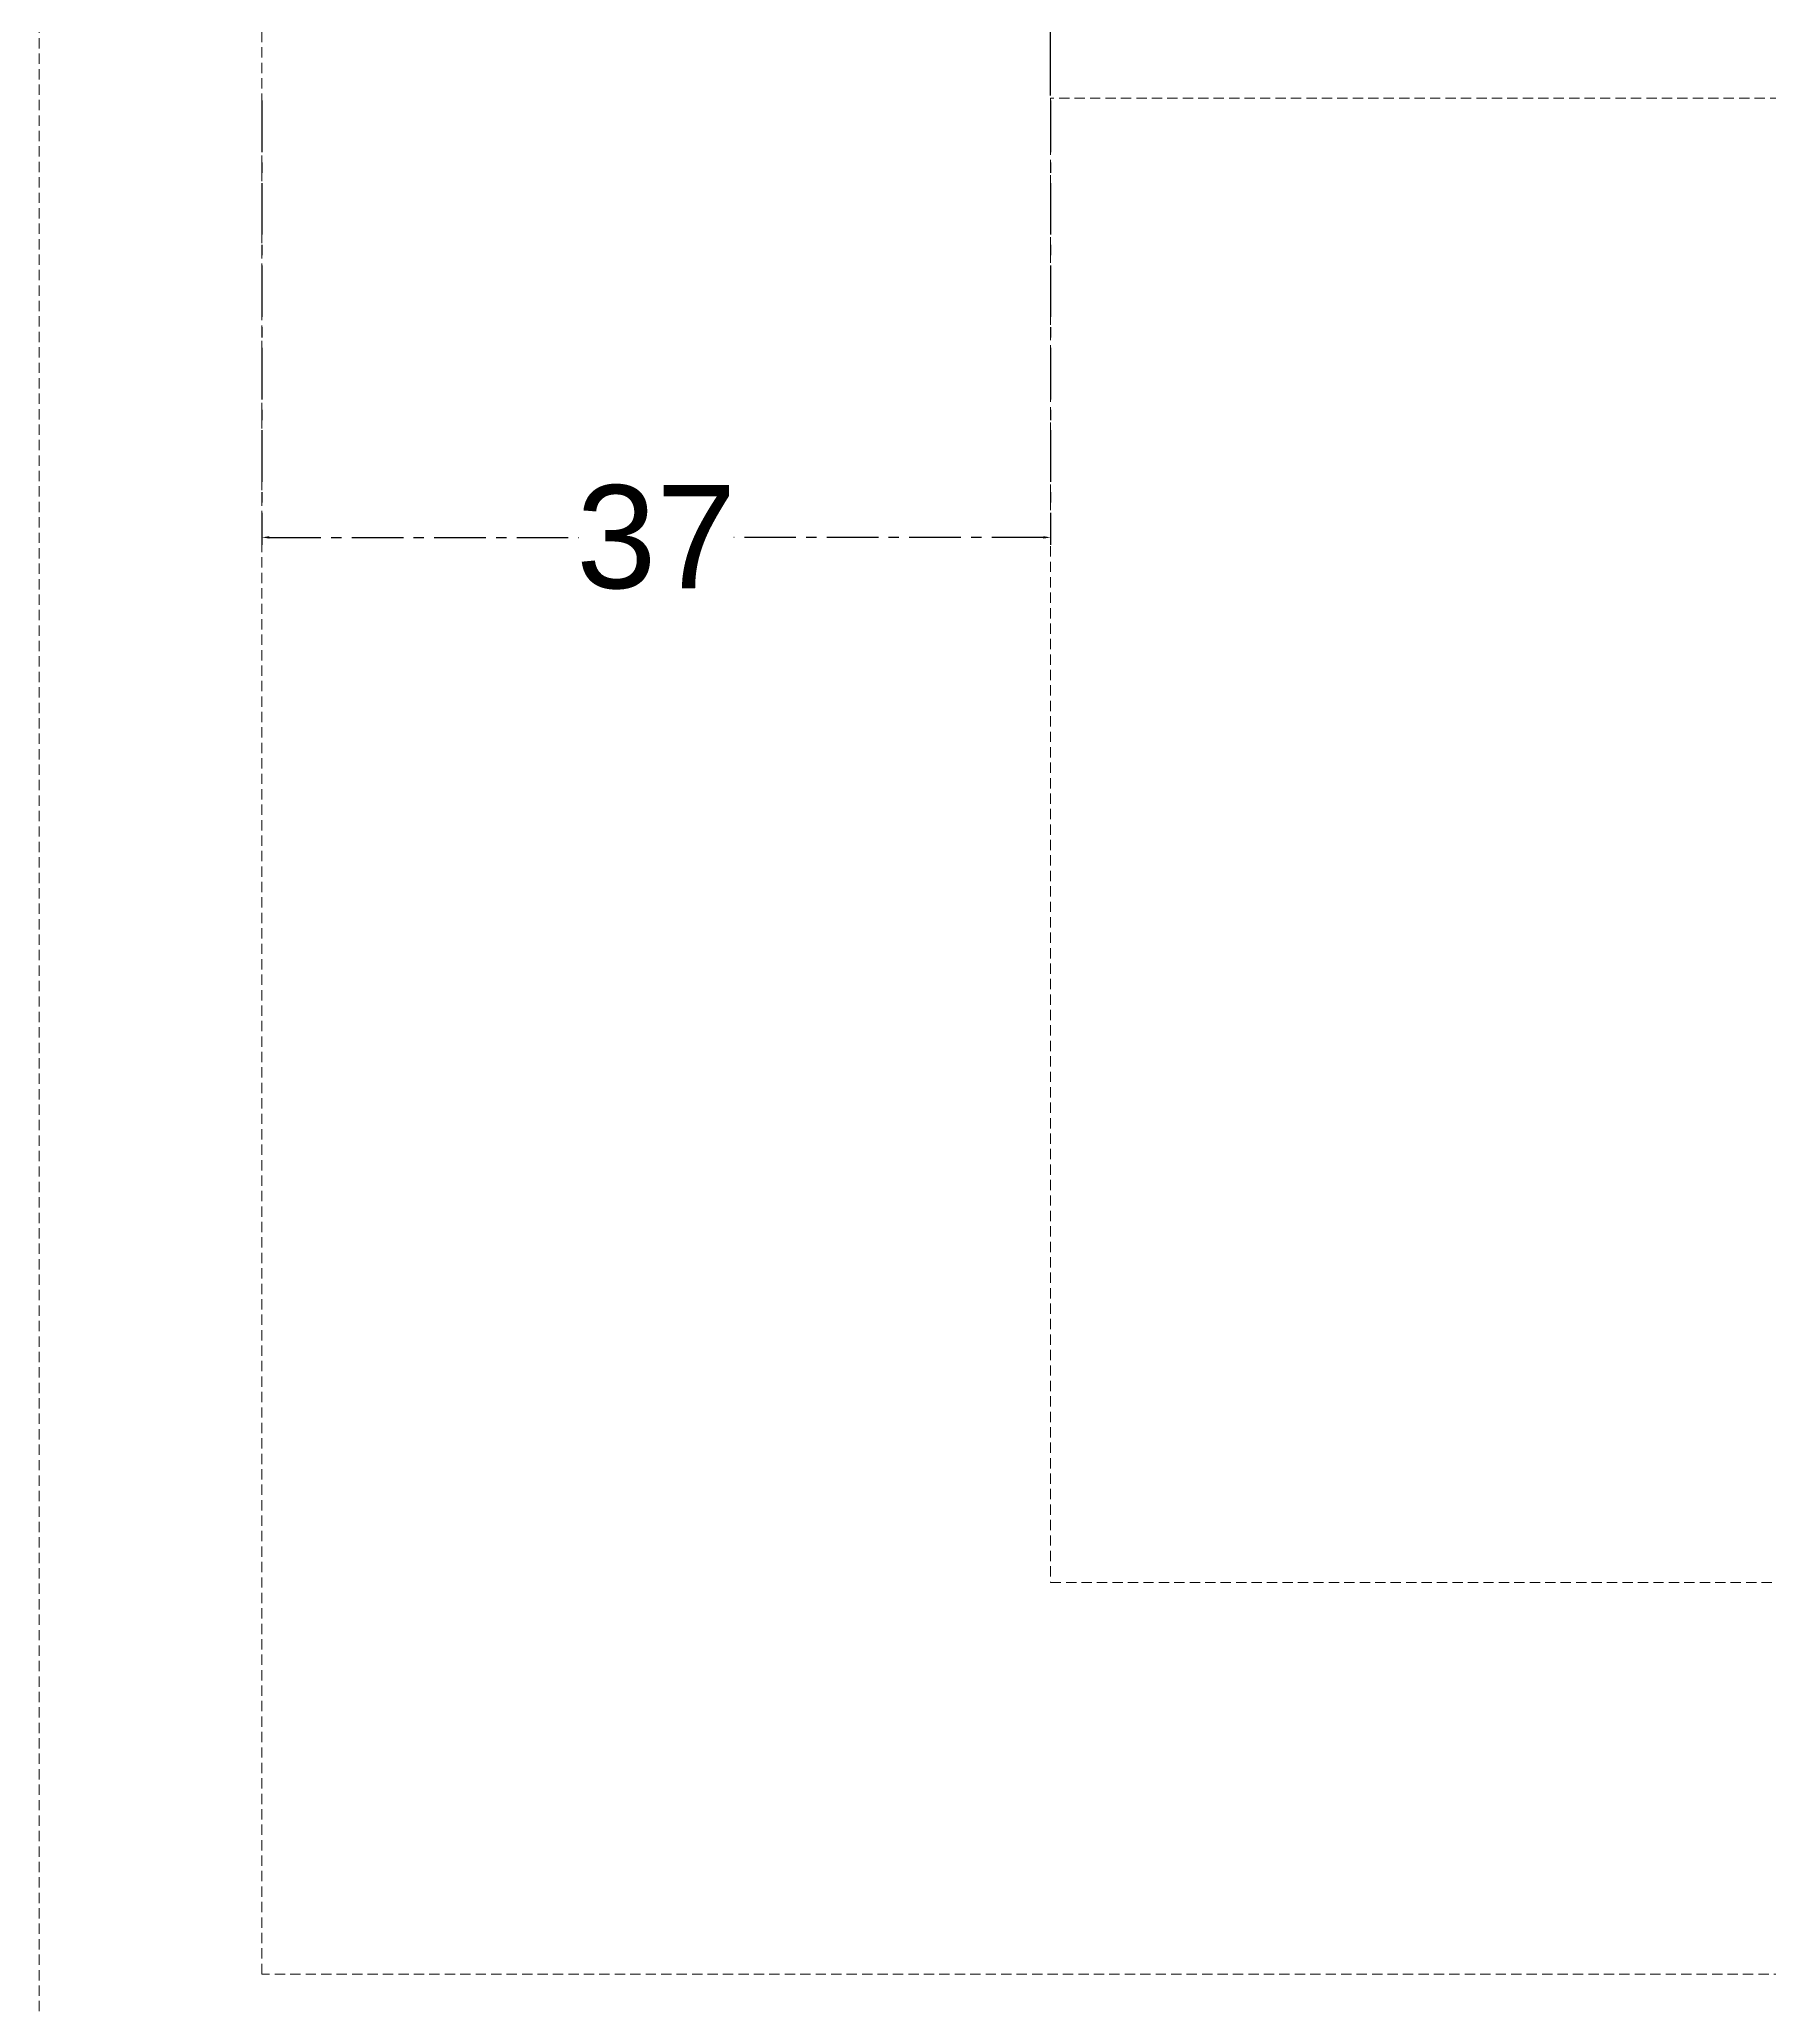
# Paper-space layout 'Layout1' of a CAD drawing. Header units: millimetres. Extents: x 4 to 399, y 35 to 188.
# Drawn here: x 8.89 to 50.86, y 64.06 to 111.75 of the extents above; entities that cross this region are included whole.
import ezdxf

# ---------------------------------------------------------------- set-up
doc = ezdxf.new("R2010")
doc.units = ezdxf.units.MM
doc.header["$MEASUREMENT"] = 0
doc.linetypes.add('CENTER', pattern=[2, 1.25, -0.25, 0.25, -0.25])
doc.linetypes.add('DASHED2', pattern=[0.375, 0.25, -0.125])
doc.layers.add('Aux_extension', color=220, linetype='DASHED2', lineweight=15)
doc.layers.add('Linea discontinua', color=230, linetype='CENTER', lineweight=25)
doc.layers.add('Cajetin', color=2, linetype='Continuous')
doc.styles.get("Standard").update_dxf_attribs({"font": 'arial.ttf', "height": 2.5})
doc.dimstyles.get("Standard").update_dxf_attribs({"dimtxt": 0.18, "dimasz": 0.18, "dimexe": 0.18, "dimexo": 0.0625, "dimgap": 0.09, "dimtad": 0, "dimtih": 1, "dimtoh": 1, "dimdec": 4, "dimzin": 0, "dimdsep": 46, "dimtxsty": 'Standard', "dimcen": 0.09, "dimadec": 0, "dimazin": 0, "dimtfac": 1, "dimtdec": 4, "dimtofl": 0, "dimtmove": 0, "dimatfit": 3, "dimfxl": 1, "dimtolj": 1, "dimtzin": 0, "dimarcsym": 0})

# ---------------------------------------------------------------- blocks, each defined once
blk = doc.blocks.new('*D21')
at = {"layer": 'Defpoints', "color": 0, "transparency": 16777216}
for p in [(14.297, 110.325), (33.433, 110.325), (14.297, 99.664)]:
    blk.add_point(p, dxfattribs=at)
at = {"layer": 'Linea discontinua', "color": 0, "lineweight": -2, "transparency": 16777216}
for p, q in [((14.297, 110.262), (14.297, 99.484)), ((33.433, 110.262), (33.433, 99.484)), ((14.477, 99.664), (21.985, 99.664)), ((33.253, 99.664), (25.745, 99.664))]:
    blk.add_line(p, q, dxfattribs=at)
at = {"layer": 'Linea discontinua', "color": 0, "transparency": 16777216}
for points in [[(14.477, 99.694), (14.477, 99.634), (14.297, 99.664)], [(33.253, 99.694), (33.253, 99.634), (33.433, 99.664)]]:
    blk.add_solid(points, dxfattribs=at)
at = {"layer": 'Linea discontinua', "color": 0, "transparency": 16777216, "insert": (23.865, 99.664), "char_height": 2.5, "width": 12.09072, "attachment_point": 5}
blk.add_mtext('\\A1;37', dxfattribs=at)
blk = doc.blocks.new('*D27')
at = {"layer": 'Cajetin', "color": 0, "lineweight": -2, "transparency": 16777216}
for p, q in [((33.433, 110.387), (33.433, 119.132)), ((33.613, 118.952), (56.431, 118.952)), ((84.709, 118.952), (61.891, 118.952)), ((84.889, 110.387), (84.889, 119.132))]:
    blk.add_line(p, q, dxfattribs=at)
at = {"layer": 'Cajetin', "color": 0, "transparency": 16777216}
for points in [[(33.613, 118.982), (33.613, 118.922), (33.433, 118.952)], [(84.709, 118.982), (84.709, 118.922), (84.889, 118.952)]]:
    blk.add_solid(points, dxfattribs=at)
at = {"layer": 'Defpoints', "color": 0, "transparency": 16777216}
for p in [(84.889, 118.952), (33.433, 110.325), (84.889, 110.325)]:
    blk.add_point(p, dxfattribs=at)
at = {"layer": 'Cajetin', "color": 0, "transparency": 16777216, "insert": (59.161, 118.952), "char_height": 2.5, "attachment_point": 5}
blk.add_mtext('\\A1;100', dxfattribs=at)

psp = doc.layouts.get("Layout1")

# ---------------------------------------------------------------- linework, layer by layer
at = {"layer": 'Aux_extension'}
for p, q in [((84.88903, 110.32486), (33.43328, 110.32486)), ((33.43328, 110.32486), (33.43328, 74.30584)), ((33.43328, 74.30584), (84.88903, 74.30584))]:
    psp.add_line(p, q, dxfattribs=at)
for points in [[(178.73226, 188.06865), (399.00776, 188.06865), (399.00776, 59.40306), (178.73226, 59.40306), (8.89367, 59.40306), (8.89367, 188.06865)], [(14.29652, 64.80591), (14.29652, 182.6658), (178.73226, 182.6658), (393.6038, 182.6647), (393.6038, 64.80701), (178.73226, 64.80591)]]:
    psp.add_lwpolyline(points, close=True, dxfattribs=at)

# ---------------------------------------------------------------- dimensions: what is measured, and where the dimension line sits
at = {"layer": 'Cajetin'}
dim = psp.add_linear_dim(base=(84.88903, 118.9516), p1=(33.43328, 110.32486), p2=(84.88903, 110.32486), text='100', dimstyle='Standard', dxfattribs=at)
dim.commit()
dim.dimension.update_dxf_attribs({"geometry": '*D27', "text_midpoint": (59.16115, 118.9516)})
at = {"layer": 'Linea discontinua'}
dim = psp.add_linear_dim(base=(14.29652, 99.66408), p1=(33.43328, 110.32486), p2=(14.29652, 110.32486), text='37', dimstyle='Standard', dxfattribs=at)
dim.commit()
dim.dimension.update_dxf_attribs({"geometry": '*D21', "text_midpoint": (23.8649, 99.66408)})

doc.saveas('drawing.dxf')
